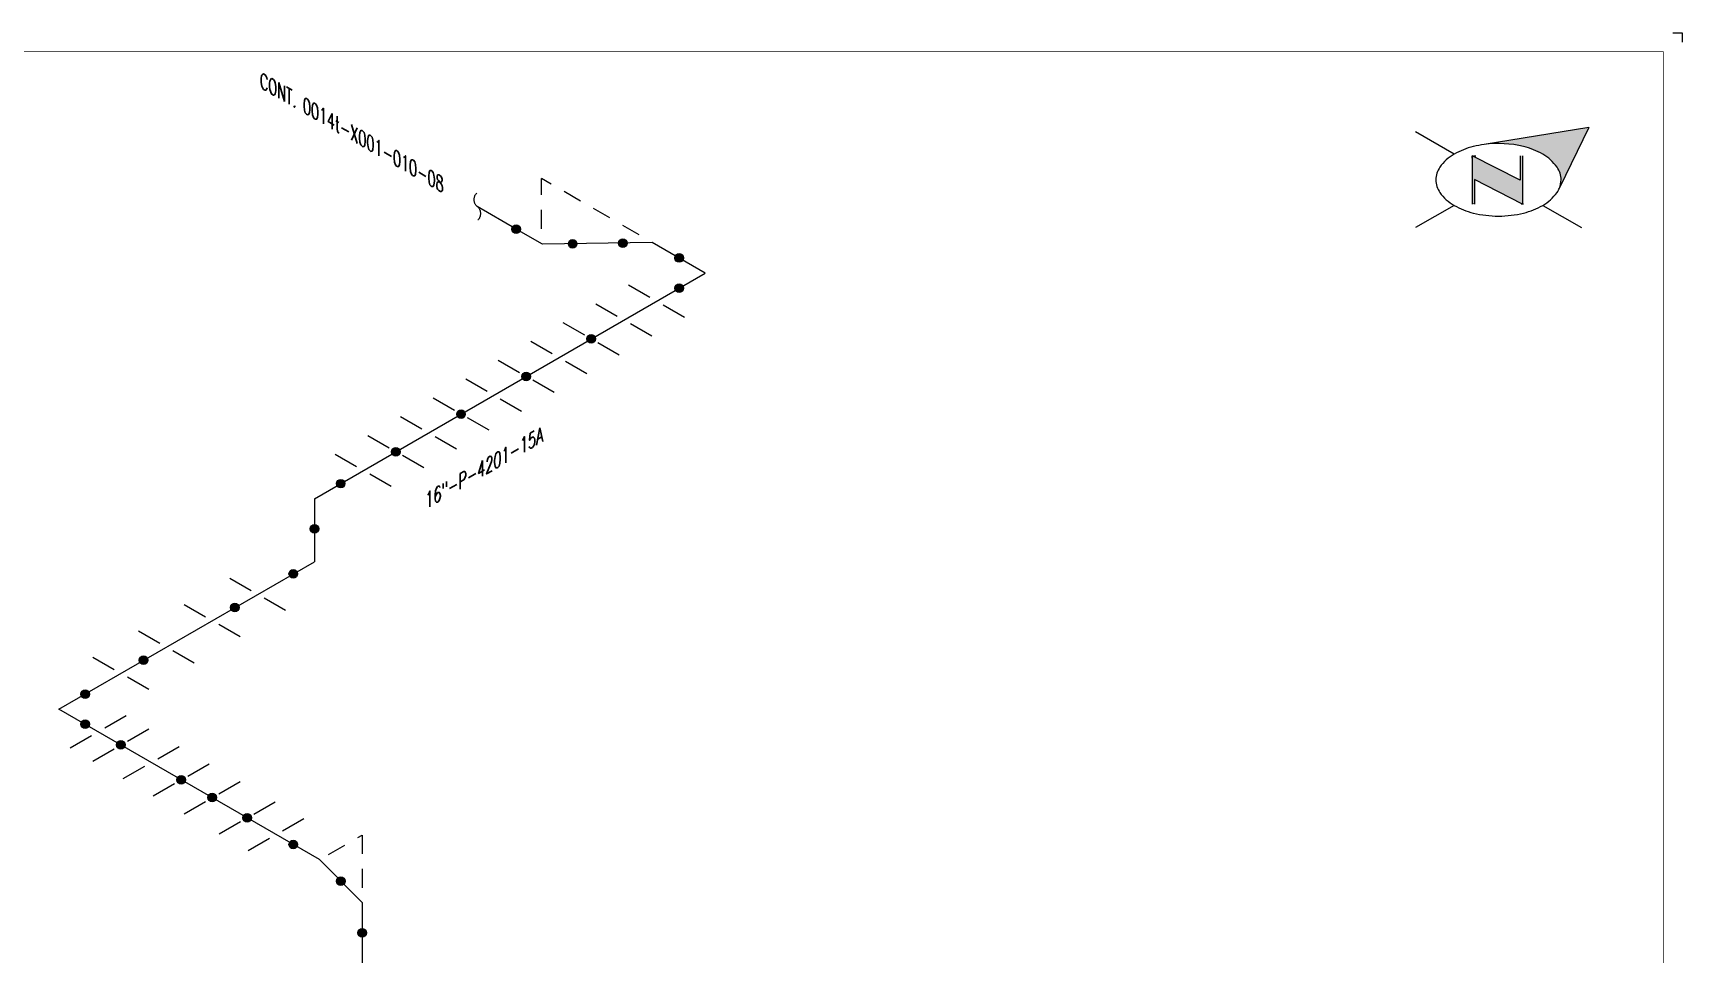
# Model space of a CAD drawing. Header units: inches. Extents: x 0 to 17.2, y 0 to 11.2.
# Drawn here: x 6.29 to 17.25, y 5.13 to 11.25 of the extents above; entities that cross this region are included whole.
import ezdxf

# ---------------------------------------------------------------- set-up
doc = ezdxf.new("R2010")
doc.units = ezdxf.units.IN
doc.header["$MEASUREMENT"] = 0
doc.linetypes.add('HIDDEN2', pattern=[0.1875, 0.125, -0.0625])
for name, color, linetype in [('BORDER', 3, 'Continuous'), ('Continuation', 7, 'Continuous'), ('FITTINGS', 4, 'Continuous'), ('PIPE-ANNO', 150, 'HIDDEN2'), ('TEXT', 7, 'Continuous'), ('UNAS.PIPE', 251, 'Continuous'), ('WELD POINTS', 41, 'Continuous')]:
    doc.layers.add(name, color=color, linetype=linetype)
doc.layers.add('PIPE', color=7, linetype='Continuous', lineweight=30)
doc.styles.add('PART_Standard', font='romans', dxfattribs={"width": 0.8, "height": 0.09})

# ---------------------------------------------------------------- blocks, each defined once
blk = doc.blocks.new('north2')
at = {"layer": 'BORDER'}
for points in [[(-0.706, -0.767, -0.156851), (-0.679, -0.851, -0.095667), (-0.689, -0.905), (-0.495, -0.504), (-1.19, -0.617, -0.092194), (-0.928, -0.631, -0.072341), (-0.801, -0.681, -0.106617)], [(-0.938, -1.011), (-0.936, -1.009), (-0.936, -0.691), (-0.952, -0.691), (-0.952, -0.853), (-1.27, -0.691), (-1.27, -0.707), (-1.27, -1.012), (-1.254, -1.012), (-1.254, -0.849)]]:
    blk.add_hatch(color=7, dxfattribs=at).paths.add_polyline_path(points)
at = {"layer": 'BORDER', "color": 7}
for p, q in [((-1.389, -0.681), (-1.646, -0.533)), ((-0.495, -0.504), (-1.19, -0.617)), ((-0.495, -0.504), (-0.689, -0.905)), ((-1.27, -0.691), (-1.27, -1.012)), ((-0.952, -0.853), (-1.27, -0.691)), ((-1.27, -0.707), (-1.27, -0.691)), ((-1.262, -0.691), (-1.246, -0.691)), ((-0.952, -0.691), (-0.952, -0.853)), ((-0.936, -0.691), (-0.936, -1.012)), ((-0.936, -1.012), (-1.254, -0.849)), ((-1.254, -0.849), (-1.254, -1.012)), ((-1.389, -1.021), (-1.646, -1.169)), ((-1.26, -1.011), (-1.262, -1.009)), ((-0.928, -1.012), (-0.944, -1.012)), ((-0.801, -1.021), (-0.544, -1.169))]:
    blk.add_line(p, q, dxfattribs=at)
for centre, radius, start, end in [((-1.152, -1.093), 0.476, 103.4495, 120), ((-1.095, -1.329), 0.719, 97.6203, 103.4495), ((-1.095, -1.329), 0.719, 76.5505, 97.6203), ((-1.039, -1.093), 0.476, 60, 76.5505), ((-1.367, -0.851), 0.144, 144.3429, 180), ((-1.238, -0.944), 0.304, 120, 144.3429), ((-0.953, -0.944), 0.304, 35.6571, 60), ((-0.823, -0.851), 0.144, 360, 35.6571), ((-1.367, -0.851), 0.144, 180, 215.6571), ((-0.823, -0.851), 0.144, 337.5796, 360), ((-1.238, -0.758), 0.304, 215.6571, 240), ((-0.953, -0.758), 0.304, 300, 324.3429), ((-0.823, -0.851), 0.144, 324.3429, 337.5547), ((-1.152, -0.609), 0.476, 240, 256.5505), ((-1.095, -0.373), 0.719, 256.5505, 270), ((-1.095, -0.373), 0.719, 270, 283.4495), ((-1.039, -0.609), 0.476, 283.4495, 300)]:
    blk.add_arc(centre, radius, start, end, dxfattribs=at)
blk = doc.blocks.new('A$C6804a2e5')
blk.add_blockref('north2', (0, 0))
blk = doc.blocks.new('A$C860dd1f6')
at = {"layer": 'PIPE'}
blk.add_blockref('A$C6804a2e5', (0, 0), dxfattribs=at)
blk = doc.blocks.new('Border')
at = {"layer": 'BORDER', "const_width": 0.005}
blk.add_lwpolyline([(0.25, 0.25), (17.25, 0.25), (17.25, 11.25), (0.25, 11.25)], close=True, dxfattribs=at)
blk = doc.blocks.new('2_WELD_SINGLE_00')
at = {"linetype": 'ByBlock', "lineweight": -2}
h = blk.add_hatch(color=0, dxfattribs=at)
edge = h.paths.add_edge_path()
edge.add_arc((0, 0), 0.0286, 0, 360)
at = {"color": 0, "linetype": 'ByBlock', "lineweight": -2}
blk.add_circle((0, 0), 0.0286, dxfattribs=at)
blk = doc.blocks.new('*U71')
at = {"layer": 'WELD POINTS'}
for p, rotation in [((-0.174, 0.1), 330.0000000000001), ((0.141, -0.143), 44.72924507185832)]:
    blk.add_blockref('2_WELD_SINGLE_00', p, dxfattribs=dict(at, rotation=rotation))
blk = doc.blocks.new('*U72')
at = {"layer": 'WELD POINTS'}
for p, rotation in [((0.174, 0.1), 209.9999999999978), ((0.174, -0.1), 59.99999999999942)]:
    blk.add_blockref('2_WELD_SINGLE_00', p, dxfattribs=dict(at, rotation=rotation))
blk = doc.blocks.new('*U73')
at = {"layer": 'WELD POINTS'}
for p, rotation in [((-0.033, 0.198), 279.5277729180249), ((-0.174, -0.1), 300.0000000000022)]:
    blk.add_blockref('2_WELD_SINGLE_00', p, dxfattribs=dict(at, rotation=rotation))
blk = doc.blocks.new('4_SUPPORT_I-BEAM_30')
at = {"color": 0, "linetype": 'ByBlock', "lineweight": -2}
for p, q in [((-0.044, 0.025), (-0.186, 0.107)), ((0.186, -0.107), (0.044, -0.025))]:
    blk.add_line(p, q, dxfattribs=at)
blk = doc.blocks.new('*U74')
at = {"layer": 'WELD POINTS', "rotation": 209.9999999999969}
blk.add_blockref('2_WELD_SINGLE_00', (0.174, 0.1), dxfattribs=at)
at = {"layer": 'WELD POINTS'}
blk.add_blockref('2_WELD_SINGLE_00', (0, -0.201), dxfattribs=at)
blk = doc.blocks.new('*U77')
at = {"layer": 'WELD POINTS'}
for p, rotation in [((-0.174, 0.1), 329.9999999999999), ((-0.174, -0.1), 300.0000000000002)]:
    blk.add_blockref('2_WELD_SINGLE_00', p, dxfattribs=dict(at, rotation=rotation))
blk = doc.blocks.new('*U76')
at = {"layer": 'WELD POINTS'}
for p, rotation in [((-0.201, -0.003), 270.9480868857739), ((0.174, -0.1), 150.0000000000001)]:
    blk.add_blockref('2_WELD_SINGLE_00', p, dxfattribs=dict(at, rotation=rotation))
blk = doc.blocks.new('*U75')
at = {"layer": 'WELD POINTS'}
for p, rotation in [((-0.174, 0.1), 329.9999999999994), ((0.201, 0.003), 90.94808688577395)]:
    blk.add_blockref('2_WELD_SINGLE_00', p, dxfattribs=dict(at, rotation=rotation))
blk = doc.blocks.new('1_BREAK-PIPE_PIPE_00')
at = {"color": 0, "linetype": 'ByBlock', "lineweight": -2}
for centre, major_axis in [((0.03, -0.092), (0, 0.101)), ((-0.03, 0.092), (0, -0.101))]:
    blk.add_ellipse(centre, major_axis=major_axis, ratio=0.711978, start_param=0.427466, end_param=3.141593, dxfattribs=at)
blk = doc.blocks.new('1_Tilde_00')
at = {"layer": 'PIPE-ANNO', "xscale": -0.5000000000000001, "yscale": 0.5, "zscale": 0.5}
blk.add_blockref('1_BREAK-PIPE_PIPE_00', (0, 0), dxfattribs=at)
blk = doc.blocks.new('1_Text_30')
at = {"layer": 'TEXT', "style": 'PART_Standard', "oblique": 30, "width": 0.8}
blk.add_attdef('TEXT', (0, 0), '', height=0.09, rotation=30, dxfattribs=at)
blk = doc.blocks.new('1_Cont_330')
at = {"layer": 'Continuation', "style": 'PART_Standard', "oblique": 330, "width": 0.8}
blk.add_attdef('CONT.', (0, 0), '', height=0.09, rotation=330, dxfattribs=at)
blk = doc.blocks.new('*U89')
at = {"layer": 'WELD POINTS', "rotation": 314.7292450718567}
blk.add_blockref('2_WELD_SINGLE_00', (-0.141, 0.143), dxfattribs=at)
at = {"layer": 'WELD POINTS'}
blk.add_blockref('2_WELD_SINGLE_00', (0, -0.201), dxfattribs=at)

msp = doc.modelspace()

# ---------------------------------------------------------------- linework, layer by layer
for p, q in [((17.188, 11.25), (17.25, 11.25)), ((17.25, 11.25), (17.25, 11.188)), ((9.674, 9.846), (9.5, 9.946)), ((10.403, 9.858), (9.674, 9.846)), ((10.757, 9.654), (10.403, 9.858)), ((8.159, 8.154), (10.757, 9.654)), ((8.159, 8.154), (8.159, 7.735)), ((6.46, 6.755), (8.159, 7.735)), ((8.192, 5.755), (6.46, 6.755)), ((8.475, 5.469), (8.192, 5.755)), ((8.475, 5.469), (8.475, 2.124))]:
    msp.add_line(p, q)
at = {"layer": 'PIPE-ANNO'}
for p, q in [((10.317, 9.908), (9.669, 10.282)), ((9.669, 9.949), (9.669, 10.282)), ((8.252, 5.789), (8.475, 5.918)), ((8.475, 5.918), (8.475, 5.565))]:
    msp.add_line(p, q, dxfattribs=at)
at = {"layer": 'UNAS.PIPE'}
msp.add_line((9.5, 9.946), (9.241, 10.096), dxfattribs=at)

# ---------------------------------------------------------------- block references
msp.add_blockref('1_Tilde_00', (9.241, 10.096))
at = {"layer": 'BORDER'}
for name, p in [('Border', (-0.125, -0.125)), ('A$C860dd1f6', (17.125, 11.125))]:
    msp.add_blockref(name, p, dxfattribs=at)
at = {"layer": 'Continuation'}
msp.add_blockref('1_Cont_330', (7.796, 10.889), dxfattribs=at).add_auto_attribs({'CONT.': 'CONT. 0014t-X001-010-08'})
at = {"layer": 'FITTINGS'}
for p in [(10.432, 9.466), (10.216, 9.341), (9.999, 9.216), (9.783, 9.091), (9.566, 8.966), (9.35, 8.841), (9.133, 8.716), (8.917, 8.591), (8.7, 8.466), (8.483, 8.341), (7.781, 7.517), (7.478, 7.342), (7.174, 7.167), (6.871, 6.992)]:
    msp.add_blockref('4_SUPPORT_I-BEAM_30', p, dxfattribs=at)
at = {"layer": 'FITTINGS', "xscale": -1}
for p in [(6.72, 6.605), (6.871, 6.517), (7.074, 6.4), (7.273, 6.285), (7.478, 6.167), (7.711, 6.032), (7.903, 5.922)]:
    msp.add_blockref('4_SUPPORT_I-BEAM_30', p, dxfattribs=at)
at = {"layer": 'TEXT'}
msp.add_blockref('1_Text_30', (8.897, 8.084), dxfattribs=at).add_auto_attribs({'TEXT': '16"-P-4201-15A'})
at = {"layer": 'WELD POINTS'}
for name, p in [('*U75', (9.674, 9.846)), ('*U76', (10.409, 9.855)), ('*U77', (10.757, 9.654)), ('2_WELD_SINGLE_00', (9.999, 9.216)), ('2_WELD_SINGLE_00', (9.566, 8.966)), ('2_WELD_SINGLE_00', (9.133, 8.716)), ('2_WELD_SINGLE_00', (8.7, 8.466)), ('*U74', (8.159, 8.154)), ('*U73', (8.192, 7.755)), ('2_WELD_SINGLE_00', (7.629, 7.43)), ('2_WELD_SINGLE_00', (7.023, 7.08)), ('*U72', (6.46, 6.755)), ('2_WELD_SINGLE_00', (6.871, 6.517)), ('2_WELD_SINGLE_00', (7.273, 6.285)), ('2_WELD_SINGLE_00', (7.478, 6.167)), ('2_WELD_SINGLE_00', (7.711, 6.032)), ('*U71', (8.192, 5.755)), ('*U89', (8.475, 5.469))]:
    msp.add_blockref(name, p, dxfattribs=at)

doc.saveas('drawing.dxf')
